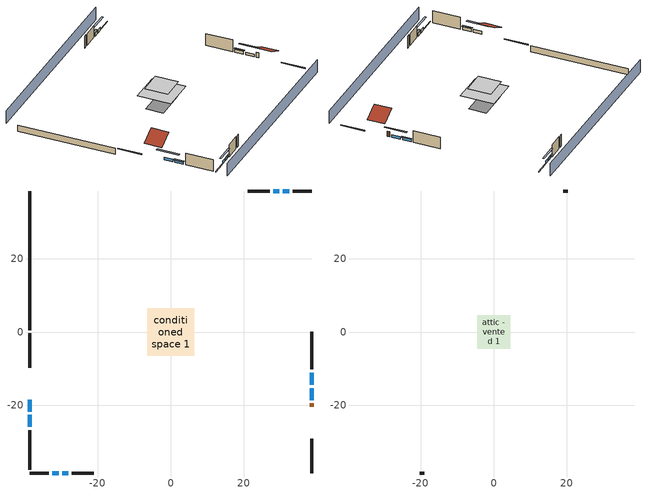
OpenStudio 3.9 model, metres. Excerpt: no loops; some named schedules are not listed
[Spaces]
conditioned space 1
 floor foundation (Slab1 construction): -6.11,-3.39 -6.11,3.39 6.11,3.39 6.11,-3.39 z-2.13
 floor adiabatic (AdiabaticFloorConstruction): -6.44,-6.44 -6.44,6.44 6.44,6.44 6.44,-6.44 z2.74
 wall outside (Wall1 construction): -38.54,-26.86 -38.54,-37.61 z0.3:5.18
 wall outside (Wall2 construction): 27.08,38.54 21.11,38.54 z0.3:5.18
 wall outside (Wall3 construction): 38.54,-10.24 38.54,0.13 z0.3:5.18
 wall outside (Wall4 construction): -27.08,-38.54 -21.11,-38.54 z0.3:5.18
 wall outside (RimJoist1 construction): -38.54,-0.4 -38.54,-9.82 z0.3:0.61
 wall outside (RimJoist2 construction): 38.54,38.54 33.3,38.54 z0.3:0.61
 wall outside (RimJoist3 construction): 38.54,-38.54 38.54,-29.12 z0.3:0.61
 wall outside (RimJoist4 construction): -38.54,-38.54 -33.3,-38.54 z0.3:0.61
 wall outside (AdiabaticWallConstruction): -38.54,-18.48 -38.54,-21.74 / -38.54,-22.67 -38.54,-25.93 z0.3:1.4; 32.37,38.54 30.65,38.54 / 29.72,38.54 28.01,38.54 / -32.37,-38.54 -30.65,-38.54 / -29.72,-38.54 -28.01,-38.54 z0.3:1.46; 38.54,-18.61 38.54,-15.41 z0.3:1.37; 38.54,-14.48 38.54,-11.17 z0.3:1.43
 wall outside (AdiabaticWallConstruction 1): 38.54,-20.46 38.54,-19.54 z0.3:2.34
 wall foundation (FoundationWall1 construction): -38.54,38.54 -38.54,0.53 z-2.13:0.3
 window (WindowConstruction): -38.54,-18.48 -38.54,-21.74 z0.3:1.4
 window (WindowConstruction 1): -38.54,-22.67 -38.54,-25.93 z0.3:1.4
 window (WindowConstruction 2): 32.37,38.54 30.65,38.54 z0.3:1.46
 window (WindowConstruction 3): 29.72,38.54 28.01,38.54 z0.3:1.46
 window (WindowConstruction 4): 38.54,-18.61 38.54,-15.41 z0.3:1.37
 window (WindowConstruction 5): 38.54,-14.48 38.54,-11.17 z0.3:1.43
 window (WindowConstruction 6): -32.37,-38.54 -30.65,-38.54 z0.3:1.46
 window (WindowConstruction 7): -29.72,-38.54 -28.01,-38.54 z0.3:1.46
 door (Door): 38.54,-20.46 38.54,-19.54 z0.3:2.34
 ceiling adiabatic (AdiabaticFloorConstruction): 6.44,-6.44 6.44,6.44 -6.44,6.44 -6.44,-6.44 z2.74
attic - vented 1
 floor to conditioned space 1 (Floor1 construction Reversed): -4.55,-4.55 -4.55,4.55 4.55,4.55 4.55,-4.55 z5.18
 wall outside (Wall5 construction): 20.18,38.54 19,38.54 z0.3:5.18
 wall outside (Wall6 construction): -20.18,-38.54 -19,-38.54 z0.3:5.18
 roof outside (Roof1 construction): -38.54,-17.55,5.18 -32.45,-17.55,8.23 -32.45,-10.74,8.23 -38.54,-10.74,5.18
 roof outside (Roof2 construction): 38.54,-21.38,5.18 32.45,-21.38,8.23 32.45,-28.19,8.23 38.54,-28.19,5.18
shading: -38.54,-43.11 38.54,-43.11 / 38.54,43.11 -38.54,43.11 z0:5.18; -38.54,-24.49 -38.54,-15.74 -39.15,-15.74 -39.15,-24.49 z4.15; -38.54,-26.24 -38.54,-22.37 -39.15,-22.37 -39.15,-26.24 z1.71; 27.91,38.54 35.11,38.54 35.11,39.15 27.91,39.15 z4.21; 27.7,38.54 30.03,38.54 30.03,39.15 27.7,39.15 z1.77; 38.54,-12.66 38.54,-21.36 39.15,-21.36 39.15,-12.66 z4.11; 38.54,-10.86 38.54,-14.78 39.15,-14.78 39.15,-10.86 z1.74; -27.91,-38.54 -35.11,-38.54 -35.11,-39.15 -27.91,-39.15 z4.21; -27.7,-38.54 -30.03,-38.54 -30.03,-39.15 -27.7,-39.15 z1.77
[Site]
Portland Intl Arpt_OR: Latitude {deg}=45.59; Longitude {deg}=-122.6; Time Zone {hr}=-8; Elevation {m}=33; Terrain=Suburbs; Keep Site Location Information=Yes
[Site:GroundTemperature:Shallow]
10.2558, 8.96328, 8.85977, 9.47314, 11.9355, 14.3863, 16.5111, 17.8571, 17.9714, 16.8767, 14.8061, 12.4304
[Site:WaterMainsTemperature]
Calculation Method=Schedule; Temperature Schedule=mains temperature schedule
[Building]
Building 1
[Material] Roughness=Rough
Name | Thickness {m} | Conductivity {W/m-K} | Density {kg/m3} | Specific Heat {J/kg-K} | Thermal Absorptance | Solar Absorptance | Visible Absorptance
asphalt or fiberglass shingles | 0.00635 | 0.162714 | 1121.4 | 1465.45 | 0.9 | 0.85 | 0.85
roof rigid ins | 0.00281632 | 0.029427 | 32.04 | 1214.23 | 0.9 | 0.7 | 0.7
osb sheathing 0.5 in. | 0.0127 | 0.115458 | 512.64 | 1214.23 | 0.9 | 0.6 | 0.6
wood siding | 0.0254 | 0.102417 | 544.68 | 1172.36 | 0.9 | 0.85 | 0.85
osb sheathing 0.5 in. 1 | 0.0127 | 0.115458 | 512.64 | 1214.23 | 0.9 | 0.7 | 0.7
wall stud and cavity | 0.1397 | 0.550994 | 139.0536 | 1170.24 | 0.9 | 0.7 | 0.7
gypsum board | 0.0127 | 0.160291 | 801 | 837.4 | 0.9 | 0.6 | 0.6
wall stud and cavity 1 | 0.1397 | 0.727959 | 139.0536 | 1170.24 | 0.9 | 0.6 | 0.6
rim joist stud and cavity | 0.0508 | 0.178688 | 50.32683 | 1063.81 | 0.9 | 0.6 | 0.6
ceiling stud and cavity | 0.1397 | 0.118061 | 65.682 | 1177.47 | 0.9 | 0.7 | 0.7
concrete 8.0 in. | 0.2032 | 1.803125 | 2242.8 | 837.4 | 0.9 | 0.7 | 0.7
gypsum board 1 | 0.0127 | 0.160291 | 801 | 837.4 | 0.9 | 0.7 | 0.7
concrete 4.0 in. | 0.1016 | 1.803125 | 2242.8 | 837.4 | 0.9 | 0.7 | 0.7
floor covering | 0.0127 | 0.0450781 | 54.468 | 1339.84 | 0.9 | 0.9 | 0.9
wood siding 1; wood siding 2 | 0.0254 | 0.102417 | 544.68 | 1172.36
wall rigid ins; floor rigid ins | 0.512978 | 0.029427 | 32.04 | 1214.23 | 0.9 | 0.7 | 0.7
wall stud and cavity 2 | 0.0889 | 0.380278 | 52.3479 | 1209.89 | 0.9 | 0.7 | 0.7
door material | 0.04445 | 0.0612267 | 512.64 | 1214.23 | 0.9 | 0.7 | 0.7
floor stud and cavity | 0.1397 | 1.75129 | 37.0049 | 1207.88 | 0.9 | 0.7 | 0.7
osb sheathing 0.75 in. | 0.01905 | 0.115458 | 512.64 | 1214.23 | 0.9 | 0.7 | 0.7
floor covering 1 | 0.0127 | 0.0433444 | 54.468 | 1339.84 | 0.9 | 0.6 | 0.6
wall stud and cavity 3 | 0.0889 | 0.391764 | 83.0341 | 1211.67 | 0.9 | 0.7 | 0.7
furniture material conditioned space 1 | 0.1524 | 0.115458 | 640.8 | 1214.23 | 0.9 | 0.6 | 0.6
[Construction]
Roof1 construction; Roof2 construction: asphalt or fiberglass shingles, roof rigid ins, osb sheathing 0.5 in.
Wall1 construction; Wall2 construction; Wall3 construction; Wall4 construction: wood siding, osb sheathing 0.5 in. 1, wall stud and cavity, gypsum board
Wall5 construction; Wall6 construction: wood siding, osb sheathing 0.5 in. 1, wall stud and cavity 1
RimJoist1 construction; RimJoist2 construction; RimJoist3 construction; RimJoist4 construction: wood siding, rim joist stud and cavity
Floor1 construction Reversed: gypsum board, ceiling stud and cavity
FoundationWall1 construction: concrete 8.0 in., gypsum board 1
Slab1 construction: concrete 4.0 in., floor covering
WindowConstruction; WindowConstruction 1; WindowConstruction 2; WindowConstruction 3; WindowConstruction 4; WindowConstruction 5; WindowConstruction 6; WindowConstruction 7: WindowMaterial
AdiabaticWallConstruction: wood siding 1, wall rigid ins, wall stud and cavity 2, gypsum board
Door: door material
AdiabaticWallConstruction 1: wood siding 2, wall rigid ins, wall stud and cavity 2, gypsum board
AdiabaticFloorConstruction: floor stud and cavity, floor rigid ins, osb sheathing 0.75 in., floor covering 1
PartitionWallConstruction: gypsum board, wall stud and cavity 3, gypsum board
furniture construction conditioned space 1: furniture material conditioned space 1
[WindowMaterial:SimpleGlazingSystem]
WindowMaterial: U-Factor {W/m2-K}=4.31528; Solar Heat Gain Coefficient=0.67
[ThermalZone] Multiplier=1; Use Ideal Air Loads=No
Name | Volume {m3} | Thermostat
conditioned space | 606.66 | conditioned space temperature setpoint
attic - vented | 56.2946
[Sizing:Zone]
attic - vented: Zone Cooling Design Supply Air Temperature Input Method=SupplyAirTemperature; Zone Cooling Design Supply Air Temperature {C}=14; Zone Cooling Design Supply Air Temperature Difference {deltaC}=11.11; Zone Heating Design Supply Air Temperature Input Method=SupplyAirTemperature; Zone Heating Design Supply Air Temperature {C}=40; Zone Heating Design Supply Air Temperature Difference {deltaC}=11.11; Zone Cooling Design Supply Air Humidity Ratio {kg-H2O/kg-air}=0.0085; Zone Heating Design Supply Air Humidity Ratio {kg-H2O/kg-air}=0.008; Cooling Design Air Flow Method=DesignDay; Heating Design Air Flow Method=DesignDay; Account for Dedicated Outdoor Air System=No; Dedicated Outdoor Air System Control Strategy=NeutralSupplyAir; Dedicated Outdoor Air Low Setpoint Temperature for Design {C}=autosize; Dedicated Outdoor Air High Setpoint Temperature for Design {C}=autosize; Zone Load Sizing Method=Sensible Load Only No Latent Load; Zone Latent Cooling Design Supply Air Humidity Ratio Input Method=HumidityRatioDifference; Zone Cooling Design Supply Air Humidity Ratio Difference {kgWater/kgDryAir}=0.005; Zone Latent Heating Design Supply Air Humidity Ratio Input Method=HumidityRatioDifference; Zone Humidification Design Supply Air Humidity Ratio Difference {kgWater/kgDryAir}=0.005; Sizing Option=Coincident
[Space]
Name | Thermal Zone | Volume {m3}
conditioned space 1 | conditioned space | 606.66
attic - vented 1 | attic - vented | 56.2946
[ThermostatSetpoint:DualSetpoint]
conditioned space temperature setpoint: Heating Setpoint Temperature Schedule=heating setpoint; Cooling Setpoint Temperature Schedule=cooling setpoint; Temperature Difference Between Cutout And Setpoint {deltaC}=0
[Foundation:Kiva]
Foundation Kiva 1: Initial Indoor Air Temperature {C}=19.7222; Wall Height Above Grade {m}=0.3048; Wall Depth Below Slab {m}=0.2032
[Foundation:Kiva:Settings]
Soil Conductivity {W/m-K}=1.9041; Soil Density {kg/m3}=1842.3; Soil Specific Heat {J/kg-K}=418.7; Ground Solar Absorptivity=0.9; Ground Thermal Absorptivity=0.9; Ground Surface Roughness {m}=0.03; Far-Field Width {m}=40; Deep-Ground Boundary Condition=ZeroFlux; Deep-Ground Depth {m}=40; Minimum Cell Dimension {m}=0.2; Maximum Cell Growth Coefficient=3; Simulation Timestep=Timestep
[SurfaceProperty:ExposedFoundationPerimeter]
Slab1: Exposed Perimeter Calculation Method=TotalExposedPerimeter; Total Exposed Perimeter {m}=38.00856
[SurfaceProperty:IncidentSolarMultiplier] Incident Solar Multiplier=1; Incident Solar Multiplier Schedule=trans schedule winter=0.85 summer=0.7
Window1; Window2; Window3; Window4; Window5; Window6; Window7; Window8
[InternalMass:Definition] Design Level Calculation Method=SurfaceArea
Name | Construction | Surface Area {m2}
partition wall mass | PartitionWallConstruction | 248.794
furniture mass conditioned space 1 | furniture construction conditioned space 1 | 99.51774
[InternalMass] Space or SpaceType=conditioned space 1; Multiplier=1
Name | Internal Mass Definition
partition wall mass | partition wall mass
furniture mass conditioned space 1 | furniture mass conditioned space 1
[Fan:SystemModel]
central ac and furnace supply fan: Availability Schedule=Always On Discrete; Design Maximum Air Flow Rate {m3/s}=0.572; Speed Control Method=Discrete; Electric Power Minimum Flow Rate Fraction=0.2; Design Pressure Rise {Pa}=500; Motor Efficiency=1; Motor In Air Stream Fraction=1; Design Electric Power Consumption {W}=autosize; Design Power Sizing Method=PowerPerFlow; Electric Power Per Unit Flow Rate {W/(m3/s)}=1059.44; Electric Power Per Unit Flow Rate Per Unit Pressure {W-s/m3-Pa}=1.66667; Fan Total Efficiency=0.7; Motor Loss Radiative Fraction=0; Speed Flow Fraction 1=0.87789; Speed Electric Power Fraction 1=0.67658; Speed Flow Fraction 2=1; Speed Electric Power Fraction 2=1
[EnergyManagementSystem:Sensor]
Name | Output Variable or Output Meter Index Key | Output Variable or Output Meter
central_ac_and_furnace_supply_fan_s; central_ac_and_furnace_supply_fan_s_1 | central ac and furnace supply fan | Fan Electricity Energy
water_heater_T_set | water heater setpoint | Schedule Value
out_pb_s |  | Site Outdoor Air Barometric Pressure
out_wt_s |  | Site Outdoor Air Humidity Ratio
site_vw_s |  | Site Wind Speed
cool_season | cooling season schedule | Schedule Value
central_ac_and_furnace_airloop_Fan_RTF_s | central ac and furnace supply fan | Fan Runtime Fraction Speed 1
central_ac_and_furnace_airloop_Fan_RTF_s_1 | central ac and furnace supply fan | Fan Runtime Fraction Speed 2
natural_vent_s | natural vent schedule | Schedule Value
htg_sp_s | heating setpoint | Schedule Value
clg_sp_s | cooling setpoint | Schedule Value
mech_vent_range_fan_0_sch_s | mech vent range fan 0 schedule | Schedule Value
mech_vent_bath_fan_0_sch_s | mech vent bath fan 0 schedule | Schedule Value
clothes_dryer_exhaust_0_sch_s | clothes_dryer | Schedule Value
htg_load_cond |  | Heating:EnergyTransfer:Zone:CONDITIONED SPACE
clg_load_cond |  | Cooling:EnergyTransfer:Zone:CONDITIONED SPACE
s_conv | Floor1 | Surface Inside Face Convection Heat Gain Energy
s_ig | Floor1 | Surface Inside Face Internal Gains Radiation Heat Gain Energy
s_sol | Floor1 | Surface Inside Face Solar Radiation Heat Gain Energy
s_lgt | Floor1 | Surface Inside Face Lights Radiation Heat Gain Energy
s_surf | Floor1 | Surface Inside Face Net Surface Thermal Radiation Heat Gain Energy
s_conv_1 | FoundationWall1 | Surface Inside Face Convection Heat Gain Energy
s_ig_1 | FoundationWall1 | Surface Inside Face Internal Gains Radiation Heat Gain Energy
s_sol_1 | FoundationWall1 | Surface Inside Face Solar Radiation Heat Gain Energy
s_lgt_1 | FoundationWall1 | Surface Inside Face Lights Radiation Heat Gain Energy
s_surf_1 | FoundationWall1 | Surface Inside Face Net Surface Thermal Radiation Heat Gain Energy
s_conv_2 | inferred conditioned ceiling | Surface Inside Face Convection Heat Gain Energy
s_ig_2 | inferred conditioned ceiling | Surface Inside Face Internal Gains Radiation Heat Gain Energy
s_sol_2 | inferred conditioned ceiling | Surface Inside Face Solar Radiation Heat Gain Energy
s_lgt_2 | inferred conditioned ceiling | Surface Inside Face Lights Radiation Heat Gain Energy
s_surf_2 | inferred conditioned ceiling | Surface Inside Face Net Surface Thermal Radiation Heat Gain Energy
s_conv_3 | inferred conditioned floor | Surface Inside Face Convection Heat Gain Energy
s_ig_3 | inferred conditioned floor | Surface Inside Face Internal Gains Radiation Heat Gain Energy
s_sol_3 | inferred conditioned floor | Surface Inside Face Solar Radiation Heat Gain Energy
s_lgt_3 | inferred conditioned floor | Surface Inside Face Lights Radiation Heat Gain Energy
s_surf_3 | inferred conditioned floor | Surface Inside Face Net Surface Thermal Radiation Heat Gain Energy
s_conv_4 | RimJoist1 | Surface Inside Face Convection Heat Gain Energy
s_ig_4 | RimJoist1 | Surface Inside Face Internal Gains Radiation Heat Gain Energy
s_sol_4 | RimJoist1 | Surface Inside Face Solar Radiation Heat Gain Energy
s_lgt_4 | RimJoist1 | Surface Inside Face Lights Radiation Heat Gain Energy
s_surf_4 | RimJoist1 | Surface Inside Face Net Surface Thermal Radiation Heat Gain Energy
s_conv_5 | RimJoist2 | Surface Inside Face Convection Heat Gain Energy
s_ig_5 | RimJoist2 | Surface Inside Face Internal Gains Radiation Heat Gain Energy
s_sol_5 | RimJoist2 | Surface Inside Face Solar Radiation Heat Gain Energy
s_lgt_5 | RimJoist2 | Surface Inside Face Lights Radiation Heat Gain Energy
s_surf_5 | RimJoist2 | Surface Inside Face Net Surface Thermal Radiation Heat Gain Energy
s_conv_6 | RimJoist3 | Surface Inside Face Convection Heat Gain Energy
s_ig_6 | RimJoist3 | Surface Inside Face Internal Gains Radiation Heat Gain Energy
s_sol_6 | RimJoist3 | Surface Inside Face Solar Radiation Heat Gain Energy
s_lgt_6 | RimJoist3 | Surface Inside Face Lights Radiation Heat Gain Energy
s_surf_6 | RimJoist3 | Surface Inside Face Net Surface Thermal Radiation Heat Gain Energy
s_conv_7 | RimJoist4 | Surface Inside Face Convection Heat Gain Energy
s_ig_7 | RimJoist4 | Surface Inside Face Internal Gains Radiation Heat Gain Energy
s_sol_7 | RimJoist4 | Surface Inside Face Solar Radiation Heat Gain Energy
s_lgt_7 | RimJoist4 | Surface Inside Face Lights Radiation Heat Gain Energy
s_surf_7 | RimJoist4 | Surface Inside Face Net Surface Thermal Radiation Heat Gain Energy
s_conv_8 | Slab1 | Surface Inside Face Convection Heat Gain Energy
s_ig_8 | Slab1 | Surface Inside Face Internal Gains Radiation Heat Gain Energy
s_sol_8 | Slab1 | Surface Inside Face Solar Radiation Heat Gain Energy
s_lgt_8 | Slab1 | Surface Inside Face Lights Radiation Heat Gain Energy
s_surf_8 | Slab1 | Surface Inside Face Net Surface Thermal Radiation Heat Gain Energy
ss_sol | Door1 | Surface Inside Face Solar Radiation Heat Gain Energy
ss_lgt | Door1 | Surface Inside Face Lights Radiation Heat Gain Energy
ss_conv | Door1 | Surface Inside Face Convection Heat Gain Energy
ss_ig | Door1 | Surface Inside Face Internal Gains Radiation Heat Gain Energy
ss_surf | Door1 | Surface Inside Face Net Surface Thermal Radiation Heat Gain Energy
ss_conv_1 | Window1 | Surface Inside Face Convection Heat Gain Energy
ss_ig_1 | Window1 | Surface Inside Face Internal Gains Radiation Heat Gain Energy
ss_surf_1 | Window1 | Surface Inside Face Net Surface Thermal Radiation Heat Gain Energy
ss_trans_in | Window1 | Surface Window Transmitted Solar Radiation Rate
ss_back_out | Window1 | Surface Window Shortwave from Zone Back Out Window Heat Transfer Rate
ss_trans_out | Window1 | Surface Inside Face Initial Transmitted Diffuse Transmitted Out Window Solar Radiation Rate
ss_conv_2 | Window2 | Surface Inside Face Convection Heat Gain Energy
ss_ig_2 | Window2 | Surface Inside Face Internal Gains Radiation Heat Gain Energy
ss_surf_2 | Window2 | Surface Inside Face Net Surface Thermal Radiation Heat Gain Energy
ss_trans_in_1 | Window2 | Surface Window Transmitted Solar Radiation Rate
ss_back_out_1 | Window2 | Surface Window Shortwave from Zone Back Out Window Heat Transfer Rate
ss_trans_out_1 | Window2 | Surface Inside Face Initial Transmitted Diffuse Transmitted Out Window Solar Radiation Rate
ss_conv_3 | Window3 | Surface Inside Face Convection Heat Gain Energy
ss_ig_3 | Window3 | Surface Inside Face Internal Gains Radiation Heat Gain Energy
ss_surf_3 | Window3 | Surface Inside Face Net Surface Thermal Radiation Heat Gain Energy
ss_trans_in_2 | Window3 | Surface Window Transmitted Solar Radiation Rate
ss_back_out_2 | Window3 | Surface Window Shortwave from Zone Back Out Window Heat Transfer Rate
ss_trans_out_2 | Window3 | Surface Inside Face Initial Transmitted Diffuse Transmitted Out Window Solar Radiation Rate
ss_conv_4 | Window4 | Surface Inside Face Convection Heat Gain Energy
ss_ig_4 | Window4 | Surface Inside Face Internal Gains Radiation Heat Gain Energy
ss_surf_4 | Window4 | Surface Inside Face Net Surface Thermal Radiation Heat Gain Energy
ss_trans_in_3 | Window4 | Surface Window Transmitted Solar Radiation Rate
ss_back_out_3 | Window4 | Surface Window Shortwave from Zone Back Out Window Heat Transfer Rate
ss_trans_out_3 | Window4 | Surface Inside Face Initial Transmitted Diffuse Transmitted Out Window Solar Radiation Rate
ss_conv_5 | Window5 | Surface Inside Face Convection Heat Gain Energy
ss_ig_5 | Window5 | Surface Inside Face Internal Gains Radiation Heat Gain Energy
ss_surf_5 | Window5 | Surface Inside Face Net Surface Thermal Radiation Heat Gain Energy
ss_trans_in_4 | Window5 | Surface Window Transmitted Solar Radiation Rate
ss_back_out_4 | Window5 | Surface Window Shortwave from Zone Back Out Window Heat Transfer Rate
ss_trans_out_4 | Window5 | Surface Inside Face Initial Transmitted Diffuse Transmitted Out Window Solar Radiation Rate
ss_conv_6 | Window6 | Surface Inside Face Convection Heat Gain Energy
ss_ig_6 | Window6 | Surface Inside Face Internal Gains Radiation Heat Gain Energy
ss_surf_6 | Window6 | Surface Inside Face Net Surface Thermal Radiation Heat Gain Energy
ss_trans_in_5 | Window6 | Surface Window Transmitted Solar Radiation Rate
ss_back_out_5 | Window6 | Surface Window Shortwave from Zone Back Out Window Heat Transfer Rate
ss_trans_out_5 | Window6 | Surface Inside Face Initial Transmitted Diffuse Transmitted Out Window Solar Radiation Rate
ss_conv_7 | Window7 | Surface Inside Face Convection Heat Gain Energy
ss_ig_7 | Window7 | Surface Inside Face Internal Gains Radiation Heat Gain Energy
ss_surf_7 | Window7 | Surface Inside Face Net Surface Thermal Radiation Heat Gain Energy
ss_trans_in_6 | Window7 | Surface Window Transmitted Solar Radiation Rate
ss_back_out_6 | Window7 | Surface Window Shortwave from Zone Back Out Window Heat Transfer Rate
ss_trans_out_6 | Window7 | Surface Inside Face Initial Transmitted Diffuse Transmitted Out Window Solar Radiation Rate
ss_conv_8 | Window8 | Surface Inside Face Convection Heat Gain Energy
ss_ig_8 | Window8 | Surface Inside Face Internal Gains Radiation Heat Gain Energy
ss_surf_8 | Window8 | Surface Inside Face Net Surface Thermal Radiation Heat Gain Energy
ss_trans_in_7 | Window8 | Surface Window Transmitted Solar Radiation Rate
ss_back_out_7 | Window8 | Surface Window Shortwave from Zone Back Out Window Heat Transfer Rate
ss_trans_out_7 | Window8 | Surface Inside Face Initial Transmitted Diffuse Transmitted Out Window Solar Radiation Rate
s_conv_9 | Wall1 | Surface Inside Face Convection Heat Gain Energy
s_ig_9 | Wall1 | Surface Inside Face Internal Gains Radiation Heat Gain Energy
s_sol_9 | Wall1 | Surface Inside Face Solar Radiation Heat Gain Energy
s_lgt_9 | Wall1 | Surface Inside Face Lights Radiation Heat Gain Energy
s_surf_9 | Wall1 | Surface Inside Face Net Surface Thermal Radiation Heat Gain Energy
s_conv_10 | Wall2 | Surface Inside Face Convection Heat Gain Energy
s_ig_10 | Wall2 | Surface Inside Face Internal Gains Radiation Heat Gain Energy
s_sol_10 | Wall2 | Surface Inside Face Solar Radiation Heat Gain Energy
s_lgt_10 | Wall2 | Surface Inside Face Lights Radiation Heat Gain Energy
s_surf_10 | Wall2 | Surface Inside Face Net Surface Thermal Radiation Heat Gain Energy
s_conv_11 | Wall3 | Surface Inside Face Convection Heat Gain Energy
s_ig_11 | Wall3 | Surface Inside Face Internal Gains Radiation Heat Gain Energy
s_sol_11 | Wall3 | Surface Inside Face Solar Radiation Heat Gain Energy
s_lgt_11 | Wall3 | Surface Inside Face Lights Radiation Heat Gain Energy
s_surf_11 | Wall3 | Surface Inside Face Net Surface Thermal Radiation Heat Gain Energy
s_conv_12 | Wall4 | Surface Inside Face Convection Heat Gain Energy
s_ig_12 | Wall4 | Surface Inside Face Internal Gains Radiation Heat Gain Energy
[OtherEquipment:Definition] Design Level Calculation Method=EquipmentLevel
Name | Design Level {W} | Fraction Latent | Fraction Radiant | Fraction Lost
water heater sens; mech vent house fan sensible load | 0 | 0 | 0 | 0
water heater lat; mech vent house fan latent load | 0 | 1 | 0 | 0
water heater energy adjustment1 | 0.01 | 0 | 0 | 1
clothes dryer 2 | 0 | 0.015 | 0.081 | 0.85
cooking range 2 | 2819.74 | 0.16 | 0.384 | 0.2
general water use sensible | -43.4886 | 0 | 0.6 | 0
general water use latent | 44.1266 | 1 | 0 | 0
[OtherEquipment] Space or SpaceType=conditioned space 1
Name | Other Equipment Definition | Schedule | Fuel Type
water heater sens | water heater sens | Always On Discrete
water heater lat | water heater lat | Always On Discrete
water heater energy adjustment1 | water heater energy adjustment1 | Always On Discrete | Electricity
clothes dryer 1 | clothes dryer 2 | clothes_dryer | Electricity
cooking range 1 | cooking range 2 | cooking_range | NaturalGas
general water use sensible | general water use sensible | general water use schedule
general water use latent | general water use latent | general water use schedule
mech vent house fan sensible load | mech vent house fan sensible load | Always On Discrete
mech vent house fan latent load | mech vent house fan latent load | Always On Discrete
[ElectricEquipment:Definition] Design Level Calculation Method=EquipmentLevel
Name | Design Level {W} | Fraction Latent | Fraction Radiant | Fraction Lost
clothes washer | 236.77 | 0.03 | 0.162 | 0.7
clothes dryer | 4066.28 | 0.015 | 0.081 | 0.85
dishwasher | 445.743 | 0.3 | 0.18 | 0.4
fridge | 51.9007 | 0 | 0.6 | 0
cooking range | 96.2134 | 0.16 | 0.384 | 0.2
misc tv | 884.074 | 0 | 0.6 | 0
misc plug loads | 757.838 | 0.021 | 0.558 | 0.049
whole house fan; mech vent house fan | 0 | 0 | 0 | 1
mech vent house fan cfis | 0 | 0 | 0 | 0
mech vent range fan 0; mech vent bath fan 0 | 30 | 0 | 0 | 1
[ElectricEquipment] Space or SpaceType=conditioned space 1
Name | Electric Equipment Definition | Schedule
clothes washer | clothes washer | clothes_washer
clothes dryer | clothes dryer | clothes_dryer
dishwasher | dishwasher | dishwasher
fridge | fridge | fridge schedule
cooking range | cooking range | cooking_range
misc tv | misc tv | plug_loads_tv
misc plug loads | misc plug loads | plug_loads_other
whole house fan | whole house fan | Always On Discrete
mech vent house fan | mech vent house fan | mech vent house fan schedule
mech vent house fan cfis | mech vent house fan cfis | mech vent house fan cfis schedule
mech vent range fan 0 | mech vent range fan 0 | mech vent range fan 0 schedule
mech vent bath fan 0 | mech vent bath fan 0 | mech vent bath fan 0 schedule
[WaterUse:Equipment:Definition]
Name | Peak Flow Rate {m3/s}
clothes washer | 3.84591e-06
dishwasher | 8.01139e-06
[Lights:Definition]
interior lighting: Design Level Calculation Method=LightingLevel; Lighting Level {W}=363.539; Fraction Radiant=0.6; Fraction Visible=0.2; Return Air Fraction=0
[Lights]
interior lighting: Lights Definition=interior lighting; Space or SpaceType=conditioned space 1; Schedule=lighting_interior; Fraction Replaceable=1
[Exterior:Lights:Definition]
exterior lighting: Design Level {W}=8.97151
[Exterior:Lights]
exterior lighting: Exterior Lights Definition=exterior lighting; Schedule=exterior lighting schedule
[People:Definition]
occupants: Number of People Calculation Method=People; Number of People {people}=2; Fraction Radiant=0.314171; Sensible Heat Fraction=0.56303; Carbon Dioxide Generation Rate {m3/s-W}=0; Enable ASHRAE 55 Comfort Warnings=No; Mean Radiant Temperature Calculation Type=EnclosureAveraged
[People]
occupants: People Definition=occupants; Space or SpaceType=conditioned space 1; Number of People Schedule=occupants; Activity Level Schedule=occupants activity schedule; Multiplier=1
[SpaceInfiltration:DesignFlowRate] Space or SpaceType=conditioned space 1; Schedule=Always On Discrete; Design Flow Rate Calculation Method=Flow/Space; Design Flow Rate {m3/s}=0
natural vent flow; whole house fan flow; infil flow
[ZoneMixing]
whole house fan mix: Zone or Space=attic - vented; Schedule=Always On Continuous; Design Flow Rate Calculation Method=Flow/Zone; Design Flow Rate {m3/s}=0; Source Zone or Space=conditioned space
[SpaceInfiltration:EffectiveLeakageArea]
infil attic - vented 1: Space or SpaceType=attic - vented 1; Schedule=Always On Discrete; Effective Air Leakage Area {cm2}=2764.21; Stack Coefficient=0.000141604; Wind Coefficient=4.20471e-05
